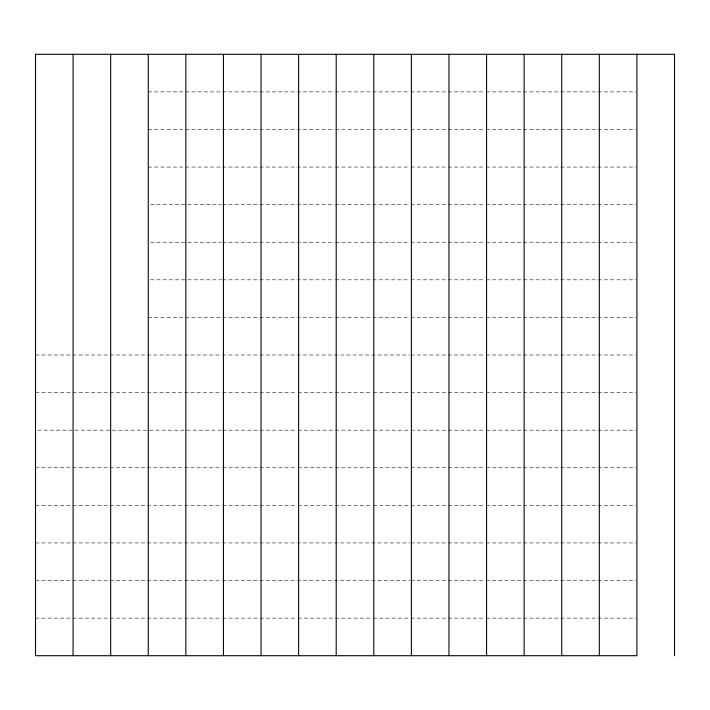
<?xml version="1.0" encoding="UTF-8"?>
<svg xmlns="http://www.w3.org/2000/svg" width="710" height="710" viewBox="0 0 710 710"><rect width="100%" height="100%" fill="white"/><g stroke="black" fill="none" stroke-linecap="round" stroke-linejoin="round"><path stroke-width="0.53" stroke-dasharray="3.55 2.66" d="M148.266 91.883L221.396 91.883M222.505 91.883L334.419 91.883M335.528 91.883L409.759 91.883M410.868 91.883L485.108 91.883M486.217 91.883L635.805 91.883M148.266 129.468L221.396 129.468M222.505 129.468L334.419 129.468M335.528 129.468L409.759 129.468M410.868 129.468L485.108 129.468M486.217 129.468L635.805 129.468M148.266 167.063L221.396 167.063M222.505 167.063L334.419 167.063M335.528 167.063L409.759 167.063M410.868 167.063L485.108 167.063M486.217 167.063L635.805 167.063M150.484 204.649L221.396 204.649M222.505 204.649L334.419 204.649M335.528 204.649L409.759 204.649M410.868 204.649L485.108 204.649M486.217 204.649L635.805 204.649M150.484 242.234L221.396 242.234M222.505 242.234L334.419 242.234M335.528 242.234L409.759 242.234M410.868 242.234L485.108 242.234M486.217 242.234L635.805 242.234M150.484 279.82L221.396 279.82M222.505 279.82L334.419 279.82M335.528 279.82L409.759 279.82M410.868 279.82L485.108 279.82M486.217 279.82L635.805 279.82M148.266 317.414L221.396 317.414M222.505 317.414L334.419 317.414M335.528 317.414L409.759 317.414M410.868 317.414L485.108 317.414M486.217 317.414L635.805 317.414M35.5 355L221.573 355M222.505 355L409.856 355M410.868 355L485.178 355M486.217 355L635.805 355M35.5 392.586L221.573 392.586M222.683 392.586L296.886 392.586M297.996 392.586L372.2 392.586M373.309 392.586L409.856 392.586M410.966 392.586L485.178 392.586M486.279 392.586L635.805 392.586M37.71 430.18L221.573 430.18M222.683 430.18L296.886 430.18M297.996 430.18L372.2 430.18M373.309 430.18L409.856 430.18M410.966 430.18L485.178 430.18M486.279 430.18L635.805 430.18M35.5 467.766L221.573 467.766M222.683 467.766L296.886 467.766M297.996 467.766L372.2 467.766M373.309 467.766L409.856 467.766M410.966 467.766L485.178 467.766M486.279 467.766L635.805 467.766M35.5 505.351L221.573 505.351M222.683 505.351L296.886 505.351M297.996 505.351L372.2 505.351M373.309 505.351L409.856 505.351M410.966 505.351L485.178 505.351M486.279 505.351L635.805 505.351M35.5 542.937L221.573 542.937M222.505 542.937L409.856 542.937M410.868 542.937L485.178 542.937M486.217 542.937L635.805 542.937M35.5 580.531L221.573 580.531M222.505 580.531L409.856 580.531M410.868 580.531L485.178 580.531M486.217 580.531L635.805 580.531M35.5 618.117L221.573 618.117M222.683 618.117L296.886 618.117M297.996 618.117L372.2 618.117M373.309 618.117L409.856 618.117M410.966 618.117L485.178 618.117M486.279 618.117L635.805 618.117"/><path stroke-width="1.06" d="M674.5 655.703L674.5 54.297L35.5 54.297L35.5 655.703L636.914 655.703L636.914 54.297M599.32 54.297L599.32 655.703M561.734 54.297L561.734 655.703M524.149 54.297L524.149 655.703M486.563 54.297L486.563 655.703M448.968 54.297L448.968 655.703M411.383 54.297L411.383 655.703M373.797 54.297L373.797 655.703M336.203 54.297L336.203 655.703M298.617 54.297L298.617 655.703M261.031 54.297L261.031 655.703M223.437 54.297L223.437 655.703M185.851 54.297L185.851 655.703M148.266 54.297L148.266 655.703M110.68 54.297L110.68 655.703M73.086 54.297L73.086 655.703"/></g></svg>
